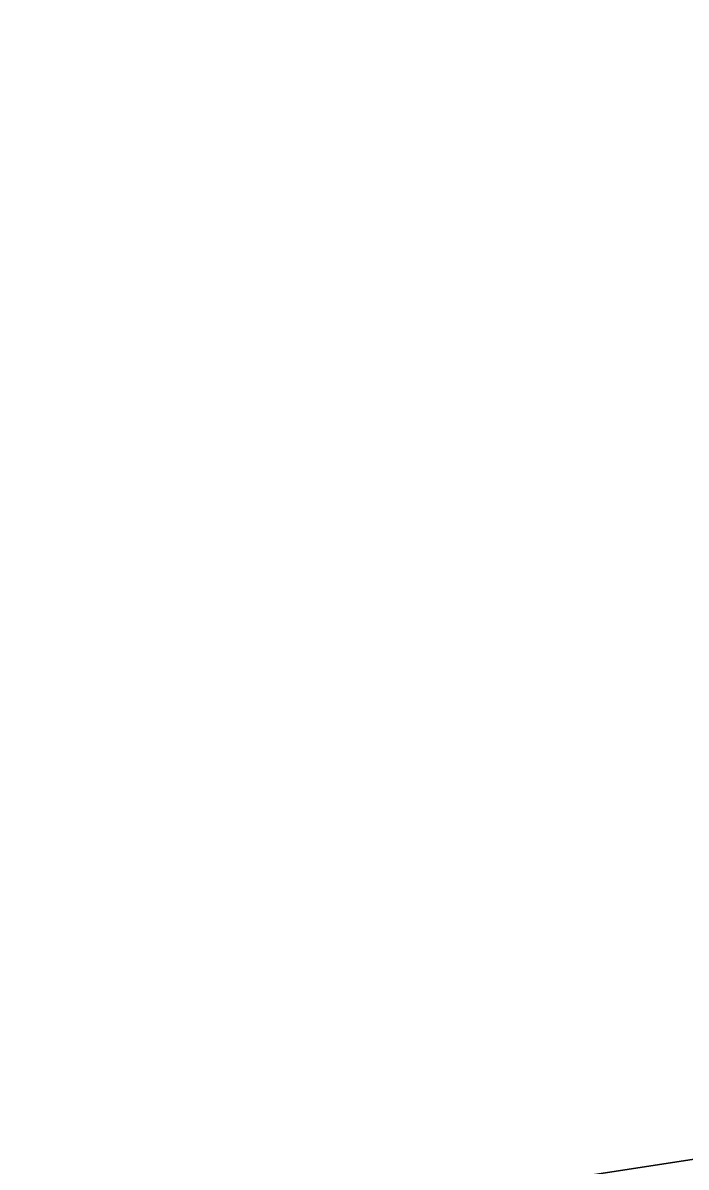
# Model space of a CAD drawing. Header units: millimetres. Extents: x 0 to 1845, y -1231 to 1016.
# Drawn here: x 617.913 to 620.445, y 320.529 to 324.898 of the extents above; entities that cross this region are included whole.
import ezdxf

# ---------------------------------------------------------------- set-up
doc = ezdxf.new("R2010")
doc.units = ezdxf.units.MM
doc.layers.add('Blocks', color=7, linetype='Continuous')
doc.layers.add('Blocks$Inner', color=7, linetype='Continuous', lineweight=25, true_color=0x007f00)
doc.layers.add('Blocks$Outline', color=7, linetype='Continuous', lineweight=35, true_color=0xff3f3f)

# ---------------------------------------------------------------- blocks, each defined once
blk = doc.blocks.new('Falcon Lounge Chair Front')
at = {"layer": 'Blocks$Inner'}
for points, weights in [([(743.3364, 347.9048), (593.622, 244.0056), (430.7478, 193.332)], [0.995993075332, 0.949301655288, 0.917915581572]), ([(459.032, 193.332), (621.9063, 244.0056), (771.6206, 347.9048)], [0.917915581572, 0.949301655288, 0.995993075332])]:
    blk.add_rational_spline(points, weights, degree=2, dxfattribs=at)
at = {"layer": 'Blocks$Outline'}
for points, weights, knots in [([(442.3766, 164.0327), (442.3766, 188.1502), (459.032, 193.332), (621.9063, 244.0056), (771.6206, 347.9048), (785.6885, 357.6677), (787.2955, 379.7122), (788.5335, 396.6936), (789.7714, 413.675)], [1, 0.779377256834, 1, 1.03419276712, 1.08505955812, 0.949125505325, 1.08505955812, 1.08505955812, 1.08505955812], [0, 0, 0, 40.627502, 40.627502, 510.061954, 510.061954, 550.536704, 550.536704, 550.648721, 550.648721, 550.648721]), ([(754.3786, 413.675), (753.1775, 397.1995), (751.9765, 380.724), (750.7501, 363.9015), (739.9381, 356.6763), (671.6259, 311.0261), (600.5255, 274.8804)], [0.863153713125, 0.863153713125, 0.863153713125, 0.751910928704, 0.863153713125, 0.875429427354, 0.88994312166], [-1102.716973, -1102.716973, -1102.716973, -1102.608293, -1102.608293, -1071.809287, -1071.809287, -862.511216, -862.511216, -862.511216])]:
    blk.add_rational_spline(points, weights, degree=2, knots=knots, dxfattribs=at)
blk.add_open_spline([(618.0635, 320.195), (618.4062, 320.2454), (618.7478, 320.2961), (619.0882, 320.3473), (621.4046, 320.6952), (623.6637, 321.0595), (625.8657, 321.4405), (628.0774, 321.8232), (630.2226, 322.2211), (632.303, 322.6346), (632.8263, 322.7386), (633.3451, 322.8435), (633.8596, 322.9493), (634.3757, 323.0555), (634.8877, 323.1627), (635.3946, 323.2707), (635.9016, 323.3787), (636.4042, 323.4877), (636.9018, 323.5975), (637.3982, 323.707), (637.8898, 323.8174), (638.3767, 323.9286), (639.3475, 324.1505), (640.299, 324.3757), (641.2311, 324.6043), (642.1613, 324.8325), (643.0711, 325.0638), (643.9613, 325.2985), (645.7448, 325.7686), (647.4438, 326.2506), (649.0629, 326.7468), (650.4794, 327.1811), (651.829, 327.6245), (653.1167, 328.08), (653.3323, 328.1562), (653.5281, 328.2264), (653.7048, 328.2904), (654.0741, 328.4241), (654.4381, 328.5588), (654.7971, 328.6947), (655.1567, 328.8308), (655.5109, 328.968), (655.8602, 329.1065), (656.209, 329.2448), (656.5526, 329.3844), (656.8912, 329.5253), (657.2295, 329.6661), (657.5629, 329.8082), (657.8913, 329.9519), (658.5486, 330.2395), (659.1866, 330.5333), (659.8068, 330.8352), (660.4288, 331.138), (661.0331, 331.4491), (661.6198, 331.7704), (662.8016, 332.4176), (663.9402, 333.1218), (664.9986, 333.8934), (665.6111, 334.34), (666.2067, 334.8163), (666.7741, 335.3257), (667.2272, 335.7324), (667.6714, 336.1679), (668.1033, 336.6415)], degree=3, knots=[-82.477727, -82.477727, -82.477727, -82.477727, -81.314829, -81.314829, -81.314829, -73.405456, -73.405456, -73.405456, -65.461294, -65.461294, -65.461294, -63.462257, -63.462257, -63.462257, -61.456363, -61.456363, -61.456363, -59.450454, -59.450454, -59.450454, -57.450092, -57.450092, -57.450092, -53.461283, -53.461283, -53.461283, -49.481282, -49.481282, -49.481282, -41.510528, -41.510528, -41.510528, -34.536812, -34.536812, -34.536812, -33.466599, -33.466599, -33.466599, -31.43513, -31.43513, -31.43513, -29.400624, -29.400624, -29.400624, -27.369372, -27.369372, -27.369372, -25.339753, -25.339753, -25.339753, -21.278805, -21.278805, -21.278805, -17.204476, -17.204476, -17.204476, -8.948643, -8.948643, -8.948643, -4.191713, -4.191713, -4.191713, -0.401825, -0.401825, -0.401825, -0.401825], dxfattribs=at)

msp = doc.modelspace()

# ---------------------------------------------------------------- block references
at = {"layer": 'Blocks'}
msp.add_blockref('Falcon Lounge Chair Front', (0, 0), dxfattribs=at)

doc.saveas('drawing.dxf')
